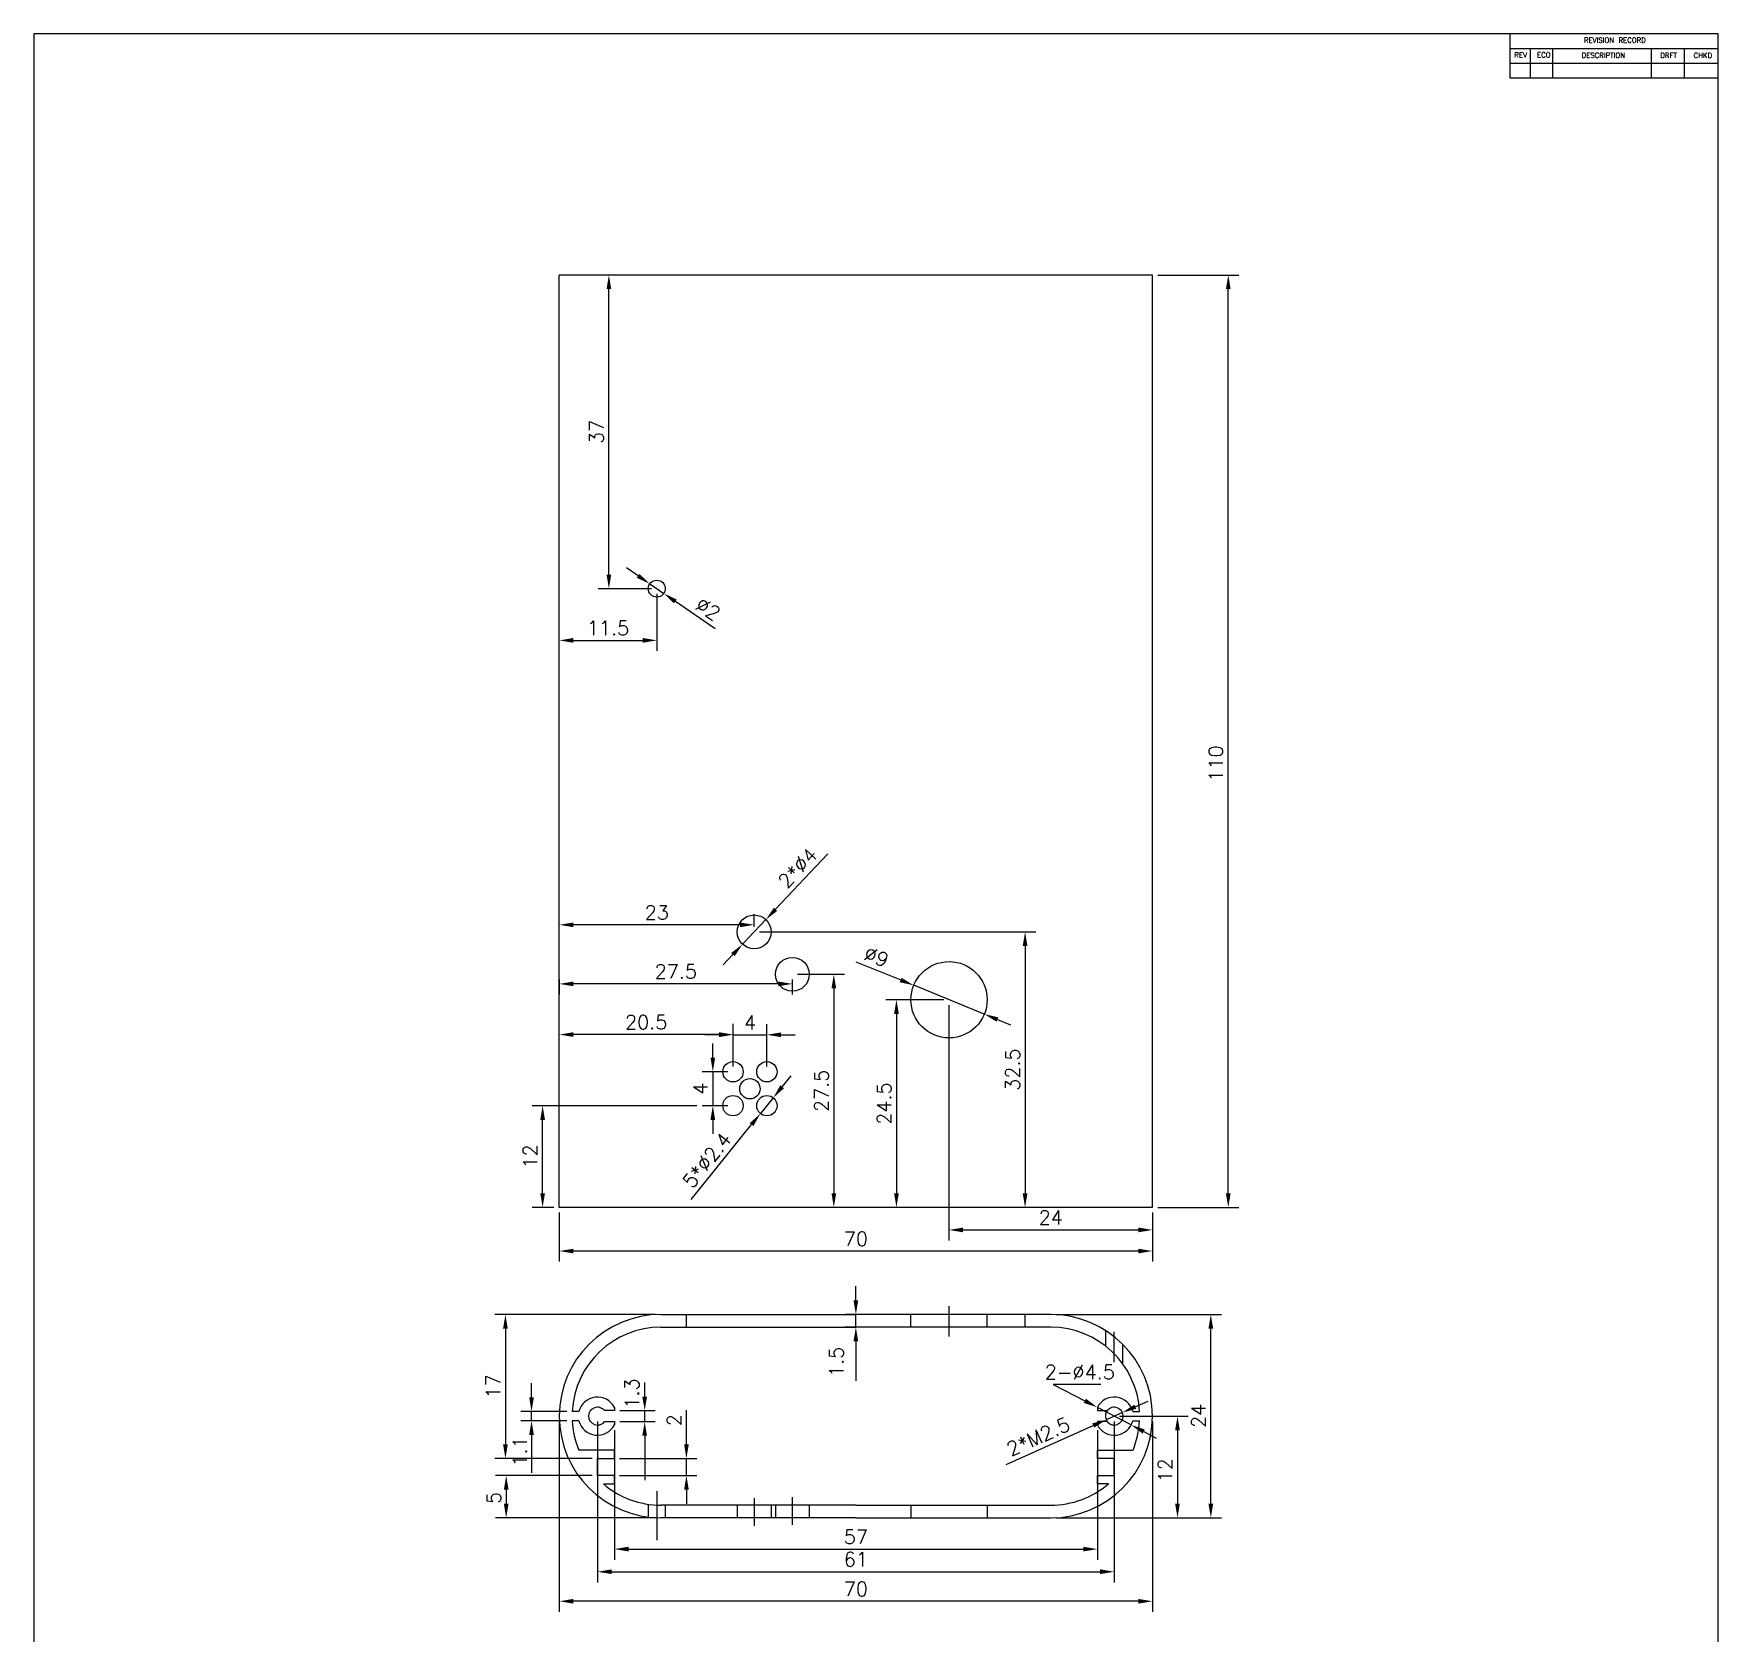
# Model space of a CAD drawing. Header units: millimetres. Extents: x 208 to 701, y 216 to 572.
# Drawn here: x 207.9 to 406.7, y 383.8 to 572.5 of the extents above; entities that cross this region are included whole.
import ezdxf

# ---------------------------------------------------------------- set-up
doc = ezdxf.new("R2010")
doc.units = ezdxf.units.MM
doc.linetypes.add('ACAD_ISO02W100', pattern=[15, 12, -3])
doc.linetypes.add('ACAD_ISO10W100', pattern=[18, 12, -3, 0, -3])
for name, color, linetype, lineweight in [('Callout', 3, 'Continuous', 0), ('CAXA0', 7, 'Continuous', 70), ('Contour line', 1, 'Continuous', 15), ('Dimensions Layer', 3, 'Continuous', 13), ('Draw', 7, 'Continuous', 35), ('标注', 3, 'Continuous', 0), ('绘图', 7, 'Continuous', 35)]:
    doc.layers.add(name, color=color, linetype=linetype, lineweight=lineweight)
doc.layers.add('Centerline', color=1, linetype='ACAD_ISO10W100')
doc.styles.add('ADESK2', font='romans')
doc.styles.get("Standard").update_dxf_attribs({"font": 'txt.shx'})
doc.dimstyles.new('ISO-25', dxfattribs={"dimtxt": 2.5, "dimasz": 2, "dimexe": 1.25, "dimexo": 0.625, "dimtad": 1, "dimdsep": 46, "dimtxsty": 'Standard', "dimcen": 2.5, "dimclrt": 256, "dimadec": 0, "dimazin": 0, "dimtfac": 1, "dimtmove": 0, "dimatfit": 3, "dimfxl": 0, "dimarcsym": 0})

# ---------------------------------------------------------------- blocks, each defined once
blk = doc.blocks.new('*D18')
at = {"layer": 'Callout', "color": 0, "lineweight": -2}
for p, q in [((336.08, 409.39), (344.17, 409.39)), ((342.92, 407.72), (342.92, 399.05)), ((328.58, 397.39), (344.17, 397.39))]:
    blk.add_line(p, q, dxfattribs=at)
at = {"layer": 'Callout', "color": 0, "lineweight": 25}
for points in [[(342.64, 407.72), (343.19, 407.72), (342.92, 409.39)], [(342.64, 399.05), (343.19, 399.05), (342.92, 397.39)]]:
    blk.add_solid(points, dxfattribs=at)
at = {"layer": 'Defpoints', "color": 0, "lineweight": 25}
for p in [(335.46, 409.39), (327.96, 397.39), (342.92, 397.39)]:
    blk.add_point(p, dxfattribs=at)
at = {"layer": 'Callout', "lineweight": 25, "insert": (341.46, 402.99), "char_height": 1.667, "attachment_point": 5, "rotation": 90}
blk.add_mtext('12', dxfattribs=at)
blk = doc.blocks.new('*D19')
at = {"layer": 'Callout', "color": 0, "lineweight": -2}
for p, q in [((269.96, 408.76), (269.96, 386.3)), ((339.96, 408.76), (339.96, 386.3)), ((338.29, 387.55), (271.63, 387.55))]:
    blk.add_line(p, q, dxfattribs=at)
at = {"layer": 'Callout', "color": 0, "lineweight": 25}
for points in [[(271.63, 387.82), (271.63, 387.27), (269.96, 387.55)], [(338.29, 387.82), (338.29, 387.27), (339.96, 387.55)]]:
    blk.add_solid(points, dxfattribs=at)
at = {"layer": 'Defpoints', "color": 0, "lineweight": 25}
for p in [(269.96, 409.39), (339.96, 409.39), (269.96, 387.55)]:
    blk.add_point(p, dxfattribs=at)
at = {"layer": 'Callout', "lineweight": 25, "insert": (304.96, 389), "char_height": 1.667, "attachment_point": 5}
blk.add_mtext('70', dxfattribs=at)
blk = doc.blocks.new('*D20')
at = {"layer": 'Callout', "color": 0, "lineweight": -2}
for p, q in [((274.46, 408.76), (274.46, 389.78)), ((335.46, 408.76), (335.46, 389.78)), ((276.13, 391.03), (333.79, 391.03))]:
    blk.add_line(p, q, dxfattribs=at)
at = {"layer": 'Callout', "color": 0, "lineweight": 25}
for points in [[(276.13, 391.31), (276.13, 390.76), (274.46, 391.03)], [(333.79, 391.31), (333.79, 390.76), (335.46, 391.03)]]:
    blk.add_solid(points, dxfattribs=at)
at = {"layer": 'Defpoints', "color": 0, "lineweight": 25}
for p in [(274.46, 409.39), (335.46, 409.39), (335.46, 391.03)]:
    blk.add_point(p, dxfattribs=at)
at = {"layer": 'Callout', "lineweight": 25, "insert": (304.96, 392.49), "char_height": 1.667, "attachment_point": 5}
blk.add_mtext('61', dxfattribs=at)
blk = doc.blocks.new('*D21')
at = {"layer": 'Callout', "color": 0, "lineweight": -2}
for p, q in [((276.46, 407.73), (276.46, 392.45)), ((333.46, 407.73), (333.46, 392.45)), ((278.13, 393.7), (331.79, 393.7))]:
    blk.add_line(p, q, dxfattribs=at)
at = {"layer": 'Callout', "color": 0, "lineweight": 25}
for points in [[(278.13, 393.98), (278.13, 393.42), (276.46, 393.7)], [(331.79, 393.98), (331.79, 393.42), (333.46, 393.7)]]:
    blk.add_solid(points, dxfattribs=at)
at = {"layer": 'Defpoints', "color": 0, "lineweight": 25}
for p in [(276.46, 408.36), (333.46, 408.36), (333.46, 393.7)]:
    blk.add_point(p, dxfattribs=at)
at = {"layer": 'Callout', "lineweight": 25, "insert": (304.96, 395.16), "char_height": 1.667, "attachment_point": 5}
blk.add_mtext('57', dxfattribs=at)
blk = doc.blocks.new('*D22')
at = {"layer": 'Callout', "color": 0, "lineweight": -2}
for p, q in [((328.58, 421.39), (348.1, 421.39)), ((346.85, 399.05), (346.85, 419.72)), ((329.21, 397.39), (348.1, 397.39))]:
    blk.add_line(p, q, dxfattribs=at)
at = {"layer": 'Callout', "color": 0, "lineweight": 25}
for points in [[(346.57, 419.72), (347.13, 419.72), (346.85, 421.39)], [(346.57, 399.05), (347.13, 399.05), (346.85, 397.39)]]:
    blk.add_solid(points, dxfattribs=at)
at = {"layer": 'Defpoints', "color": 0, "lineweight": 25}
for p in [(327.96, 421.39), (346.85, 421.39), (328.58, 397.39)]:
    blk.add_point(p, dxfattribs=at)
at = {"layer": 'Callout', "lineweight": 25, "insert": (345.39, 409.42), "char_height": 1.667, "attachment_point": 5, "rotation": 90}
blk.add_mtext('24', dxfattribs=at)
blk = doc.blocks.new('*D34')
at = {"layer": 'Callout', "color": 0, "lineweight": -2}
for p, q in [((284.96, 406.05), (284.96, 410.08)), ((277.08, 404.39), (286.21, 404.39)), ((284.96, 402.39), (284.96, 404.39)), ((277.08, 402.39), (286.21, 402.39)), ((284.96, 400.72), (284.96, 399.05))]:
    blk.add_line(p, q, dxfattribs=at)
at = {"layer": 'Callout', "color": 0, "lineweight": 25}
for points in [[(284.69, 406.05), (285.24, 406.05), (284.96, 404.39)], [(284.69, 400.72), (285.24, 400.72), (284.96, 402.39)]]:
    blk.add_solid(points, dxfattribs=at)
at = {"layer": 'Defpoints', "color": 0, "lineweight": 25}
for p in [(276.46, 404.39), (284.96, 404.39), (276.46, 402.39)]:
    blk.add_point(p, dxfattribs=at)
at = {"layer": 'Callout', "lineweight": 25, "insert": (283.51, 408.9), "char_height": 1.67, "attachment_point": 5, "rotation": 90}
blk.add_mtext('2', dxfattribs=at)
blk = doc.blocks.new('*D40')
at = {"layer": 'Callout', "color": 0, "lineweight": -2}
for p, q in [((273.83, 402.39), (262.44, 402.39)), ((263.69, 400.72), (263.69, 399.05)), ((281.33, 397.39), (262.44, 397.39))]:
    blk.add_line(p, q, dxfattribs=at)
at = {"layer": 'Callout', "color": 0, "lineweight": 25}
for points in [[(263.42, 400.72), (263.97, 400.72), (263.69, 402.39)], [(263.42, 399.05), (263.97, 399.05), (263.69, 397.39)]]:
    blk.add_solid(points, dxfattribs=at)
at = {"layer": 'Defpoints', "color": 0, "lineweight": 25}
for p in [(274.46, 402.39), (263.69, 397.39), (281.96, 397.39)]:
    blk.add_point(p, dxfattribs=at)
at = {"layer": 'Callout', "lineweight": 25, "insert": (262.24, 399.74), "char_height": 1.67, "attachment_point": 5, "rotation": 90}
blk.add_mtext('5', dxfattribs=at)
blk = doc.blocks.new('*D51')
at = {"layer": 'Callout', "color": 0, "lineweight": -2}
for p, q in [((281.33, 421.39), (262.35, 421.39)), ((263.6, 419.72), (263.6, 406.05)), ((273.83, 404.39), (262.35, 404.39))]:
    blk.add_line(p, q, dxfattribs=at)
at = {"layer": 'Callout', "color": 0, "lineweight": 25}
for points in [[(263.32, 419.72), (263.88, 419.72), (263.6, 421.39)], [(263.32, 406.05), (263.88, 406.05), (263.6, 404.39)]]:
    blk.add_solid(points, dxfattribs=at)
at = {"layer": 'Defpoints', "color": 0, "lineweight": 25}
for p in [(281.96, 421.39), (263.6, 404.39), (274.46, 404.39)]:
    blk.add_point(p, dxfattribs=at)
at = {"layer": 'Callout', "lineweight": 25, "insert": (262.14, 412.89), "char_height": 1.667, "attachment_point": 5, "rotation": 90}
blk.add_mtext('17', dxfattribs=at)
blk = doc.blocks.new('*D67')
at = {"layer": 'Callout', "color": 0, "lineweight": -2}
for p, q in [((340.58, 544.02), (350.16, 544.02)), ((348.91, 435.69), (348.91, 542.36)), ((340.58, 434.02), (350.16, 434.02))]:
    blk.add_line(p, q, dxfattribs=at)
at = {"layer": 'Callout', "color": 0, "lineweight": 25}
for points in [[(348.63, 542.36), (349.19, 542.36), (348.91, 544.02)], [(348.63, 435.69), (349.19, 435.69), (348.91, 434.02)]]:
    blk.add_solid(points, dxfattribs=at)
at = {"layer": 'Defpoints', "color": 0, "lineweight": 25}
for p in [(339.96, 544.02), (348.91, 544.02), (339.96, 434.02)]:
    blk.add_point(p, dxfattribs=at)
at = {"layer": 'Callout', "lineweight": 25, "insert": (347.45, 486.39), "char_height": 1.667, "attachment_point": 5, "rotation": 90}
blk.add_mtext('110', dxfattribs=at)
blk = doc.blocks.new('*D68')
at = {"layer": 'Callout', "color": 0, "lineweight": -2}
for p, q in [((269.96, 433.4), (269.96, 427.62)), ((339.96, 433.4), (339.96, 427.62)), ((338.29, 428.87), (271.63, 428.87))]:
    blk.add_line(p, q, dxfattribs=at)
at = {"layer": 'Callout', "color": 0, "lineweight": 25}
for points in [[(271.63, 429.14), (271.63, 428.59), (269.96, 428.87)], [(338.29, 429.14), (338.29, 428.59), (339.96, 428.87)]]:
    blk.add_solid(points, dxfattribs=at)
at = {"layer": 'Defpoints', "color": 0, "lineweight": 25}
for p in [(269.96, 434.02), (339.96, 434.02), (269.96, 428.87)]:
    blk.add_point(p, dxfattribs=at)
at = {"layer": 'Callout', "lineweight": 25, "insert": (304.96, 430.32), "char_height": 1.667, "attachment_point": 5}
blk.add_mtext('70', dxfattribs=at)
blk = doc.blocks.new('*D69')
at = {"layer": 'Callout', "color": 0, "lineweight": -2}
for p, q in [((304.97, 463), (310.25, 460.85)), ((320.12, 456.82), (311.79, 460.22)), ((321.66, 456.19), (323.21, 455.56))]:
    blk.add_line(p, q, dxfattribs=at)
at = {"layer": 'Callout', "color": 0, "lineweight": 25}
for points in [[(310.35, 461.11), (310.14, 460.59), (311.79, 460.22)], [(321.77, 456.44), (321.56, 455.93), (320.12, 456.82)]]:
    blk.add_solid(points, dxfattribs=at)
at = {"layer": 'Defpoints', "color": 0, "lineweight": 25}
for p in [(311.79, 460.22), (320.12, 456.82)]:
    blk.add_point(p, dxfattribs=at)
at = {"layer": 'Callout', "lineweight": 25, "insert": (307.39, 463.59), "char_height": 1.667, "attachment_point": 5, "rotation": 337.7794}
blk.add_mtext('∅9', dxfattribs=at)
blk = doc.blocks.new('*D70')
at = {"layer": 'Callout', "color": 0, "lineweight": -2}
for p, q in [((315.33, 458.52), (308.5, 458.52)), ((309.75, 456.85), (309.75, 435.69)), ((310.58, 434.02), (308.5, 434.02))]:
    blk.add_line(p, q, dxfattribs=at)
at = {"layer": 'Callout', "color": 0, "lineweight": 25}
for points in [[(309.47, 456.85), (310.03, 456.85), (309.75, 458.52)], [(309.47, 435.69), (310.03, 435.69), (309.75, 434.02)]]:
    blk.add_solid(points, dxfattribs=at)
at = {"layer": 'Defpoints', "color": 0, "lineweight": 25}
for p in [(315.95, 458.52), (309.75, 434.02), (311.21, 434.02)]:
    blk.add_point(p, dxfattribs=at)
at = {"layer": 'Callout', "lineweight": 25, "insert": (308.29, 446.27), "char_height": 1.667, "attachment_point": 5, "rotation": 90}
blk.add_mtext('24.5', dxfattribs=at)
blk = doc.blocks.new('*D71')
at = {"layer": 'Callout', "color": 0, "lineweight": -2}
for p, q in [((315.95, 457.89), (315.95, 430.11)), ((339.96, 432.77), (339.96, 430.11)), ((317.62, 431.36), (338.29, 431.36))]:
    blk.add_line(p, q, dxfattribs=at)
at = {"layer": 'Callout', "color": 0, "lineweight": 25}
for points in [[(317.62, 431.64), (317.62, 431.08), (315.95, 431.36)], [(338.29, 431.64), (338.29, 431.08), (339.96, 431.36)]]:
    blk.add_solid(points, dxfattribs=at)
at = {"layer": 'Defpoints', "color": 0, "lineweight": 25}
for p in [(315.95, 458.52), (339.96, 433.4), (339.96, 431.36)]:
    blk.add_point(p, dxfattribs=at)
at = {"layer": 'Callout', "lineweight": 25, "insert": (327.96, 432.82), "char_height": 1.667, "attachment_point": 5}
blk.add_mtext('24', dxfattribs=at)
blk = doc.blocks.new('*D72')
at = {"layer": 'Callout', "color": 0, "lineweight": -2}
for p, q in [((301.67, 475.75), (295.48, 469.19)), ((291.59, 465.06), (294.34, 467.97)), ((290.45, 463.85), (289.3, 462.64))]:
    blk.add_line(p, q, dxfattribs=at)
at = {"layer": 'Callout', "color": 0, "lineweight": 25}
for points in [[(295.28, 469.38), (295.68, 469), (294.34, 467.97)], [(290.25, 464.04), (290.65, 463.66), (291.59, 465.06)]]:
    blk.add_solid(points, dxfattribs=at)
at = {"layer": 'Defpoints', "color": 0, "lineweight": 25}
for p in [(294.34, 467.97), (291.59, 465.06)]:
    blk.add_point(p, dxfattribs=at)
at = {"layer": 'Callout', "lineweight": 25, "insert": (298.09, 474.08), "char_height": 1.667, "attachment_point": 5, "rotation": 46.6782}
blk.add_mtext('2*∅4', dxfattribs=at)
blk = doc.blocks.new('*D73')
at = {"layer": 'Callout', "color": 0, "lineweight": -2}
for p, q in [((293.59, 466.52), (326.18, 466.52)), ((324.93, 464.85), (324.93, 435.69)), ((324.3, 434.02), (323.68, 434.02))]:
    blk.add_line(p, q, dxfattribs=at)
at = {"layer": 'Callout', "color": 0, "lineweight": 25}
for points in [[(324.65, 464.85), (325.21, 464.85), (324.93, 466.52)], [(324.65, 435.69), (325.21, 435.69), (324.93, 434.02)]]:
    blk.add_solid(points, dxfattribs=at)
at = {"layer": 'Defpoints', "color": 0, "lineweight": 25}
for p in [(292.96, 466.52), (324.93, 434.02), (324.93, 434.02)]:
    blk.add_point(p, dxfattribs=at)
at = {"layer": 'Callout', "lineweight": 25, "insert": (323.47, 450.27), "char_height": 1.667, "attachment_point": 5, "rotation": 90}
blk.add_mtext('32.5', dxfattribs=at)
blk = doc.blocks.new('*D74')
at = {"layer": 'Callout', "color": 0, "lineweight": -2}
for p, q in [((298.09, 461.52), (303.61, 461.52)), ((302.36, 459.85), (302.36, 435.69)), ((305.58, 434.02), (301.11, 434.02))]:
    blk.add_line(p, q, dxfattribs=at)
at = {"layer": 'Callout', "color": 0, "lineweight": 25}
for points in [[(302.08, 459.85), (302.64, 459.85), (302.36, 461.52)], [(302.08, 435.69), (302.64, 435.69), (302.36, 434.02)]]:
    blk.add_solid(points, dxfattribs=at)
at = {"layer": 'Defpoints', "color": 0, "lineweight": 25}
for p in [(297.46, 461.52), (302.36, 434.02), (306.21, 434.02)]:
    blk.add_point(p, dxfattribs=at)
at = {"layer": 'Callout', "lineweight": 25, "insert": (300.9, 447.77), "char_height": 1.667, "attachment_point": 5, "rotation": 90}
blk.add_mtext('27.5', dxfattribs=at)
blk = doc.blocks.new('*D75')
at = {"layer": 'Callout', "color": 0, "lineweight": -2}
for p, q in [((279.26, 508.53), (277.89, 509.47)), ((280.64, 507.59), (282.29, 506.46)), ((288.36, 502.3), (283.66, 505.51))]:
    blk.add_line(p, q, dxfattribs=at)
at = {"layer": 'Callout', "color": 0, "lineweight": 25}
for points in [[(279.42, 508.76), (279.1, 508.3), (280.64, 507.59)], [(283.82, 505.74), (283.5, 505.29), (282.29, 506.46)]]:
    blk.add_solid(points, dxfattribs=at)
at = {"layer": 'Defpoints', "color": 0, "lineweight": 25}
for p in [(280.64, 507.59), (282.29, 506.46)]:
    blk.add_point(p, dxfattribs=at)
at = {"layer": 'Callout', "lineweight": 25, "insert": (287.52, 504.64), "char_height": 1.667, "attachment_point": 5, "rotation": 325.5635}
blk.add_mtext('∅2', dxfattribs=at)
blk = doc.blocks.new('*D76')
at = {"layer": 'Callout', "color": 0, "lineweight": -2}
for p, q in [((275.19, 544.02), (274.56, 544.02)), ((275.81, 508.69), (275.81, 542.36)), ((280.84, 507.02), (274.56, 507.02))]:
    blk.add_line(p, q, dxfattribs=at)
at = {"layer": 'Callout', "color": 0, "lineweight": 25}
for points in [[(275.53, 542.36), (276.09, 542.36), (275.81, 544.02)], [(275.53, 508.69), (276.09, 508.69), (275.81, 507.02)]]:
    blk.add_solid(points, dxfattribs=at)
at = {"layer": 'Defpoints', "color": 0, "lineweight": 25}
for p in [(275.81, 544.02), (275.81, 544.02), (281.46, 507.02)]:
    blk.add_point(p, dxfattribs=at)
at = {"layer": 'Callout', "lineweight": 25, "insert": (274.35, 525.52), "char_height": 1.667, "attachment_point": 5, "rotation": 90}
blk.add_mtext('37', dxfattribs=at)
blk = doc.blocks.new('*D79')
at = {"layer": 'Callout', "color": 0, "lineweight": -2}
for p, q in [((296.26, 448.25), (297.31, 449.55)), ((295.21, 446.95), (293.7, 445.09)), ((285.52, 434.95), (292.66, 443.79))]:
    blk.add_line(p, q, dxfattribs=at)
at = {"layer": 'Callout', "color": 0, "lineweight": 25}
for points in [[(296.04, 448.43), (296.48, 448.08), (295.21, 446.95)], [(292.44, 443.96), (292.87, 443.62), (293.7, 445.09)]]:
    blk.add_solid(points, dxfattribs=at)
at = {"layer": 'Defpoints', "color": 0, "lineweight": 25}
for p in [(295.21, 446.95), (293.7, 445.09)]:
    blk.add_point(p, dxfattribs=at)
at = {"layer": 'Callout', "lineweight": 25, "insert": (287.39, 439.59), "char_height": 1.667, "attachment_point": 5, "rotation": 51.0734}
blk.add_mtext('5*∅2.4', dxfattribs=at)
blk = doc.blocks.new('*D86')
at = {"layer": 'Defpoints', "color": 0, "lineweight": 25}
for p in [(269.96, 467.36), (269.96, 467.11), (292.96, 466.52)]:
    blk.add_point(p, dxfattribs=at)
at = {"layer": 'Dimensions Layer', "color": 0, "lineweight": -2}
for p, q in [((269.96, 467.74), (269.96, 468.61)), ((291.3, 467.36), (271.63, 467.36)), ((292.96, 467.14), (292.96, 468.61))]:
    blk.add_line(p, q, dxfattribs=at)
at = {"layer": 'Dimensions Layer', "color": 0, "lineweight": 25}
for points in [[(271.63, 467.63), (271.63, 467.08), (269.96, 467.36)], [(291.3, 467.63), (291.3, 467.08), (292.96, 467.36)]]:
    blk.add_solid(points, dxfattribs=at)
at = {"layer": 'Dimensions Layer', "lineweight": 25, "insert": (281.46, 468.81), "char_height": 1.667, "attachment_point": 5}
blk.add_mtext('23', dxfattribs=at)
blk = doc.blocks.new('*D87')
at = {"layer": 'Defpoints', "color": 0, "lineweight": 25}
for p in [(269.96, 461.52), (297.46, 461.52), (269.96, 460.39)]:
    blk.add_point(p, dxfattribs=at)
at = {"layer": 'Dimensions Layer', "color": 0, "lineweight": -2}
for p, q in [((269.96, 460.9), (269.96, 459.14)), ((295.79, 460.39), (271.63, 460.39)), ((297.46, 460.9), (297.46, 459.14))]:
    blk.add_line(p, q, dxfattribs=at)
at = {"layer": 'Dimensions Layer', "color": 0, "lineweight": 25}
for points in [[(271.63, 460.67), (271.63, 460.11), (269.96, 460.39)], [(295.79, 460.67), (295.79, 460.11), (297.46, 460.39)]]:
    blk.add_solid(points, dxfattribs=at)
at = {"layer": 'Dimensions Layer', "lineweight": 25, "insert": (283.71, 461.85), "char_height": 1.667, "attachment_point": 5}
blk.add_mtext('27.5', dxfattribs=at)
blk = doc.blocks.new('*D88')
at = {"layer": 'Defpoints', "color": 0, "lineweight": 25}
for p in [(294.46, 454.39), (290.46, 450.02), (294.46, 450.02)]:
    blk.add_point(p, dxfattribs=at)
at = {"layer": 'Dimensions Layer', "color": 0, "lineweight": -2}
for p, q in [((290.46, 450.65), (290.46, 455.64)), ((294.46, 450.65), (294.46, 455.64)), ((288.79, 454.39), (287.13, 454.39)), ((290.46, 454.39), (294.46, 454.39)), ((296.13, 454.39), (297.79, 454.39))]:
    blk.add_line(p, q, dxfattribs=at)
at = {"layer": 'Dimensions Layer', "color": 0, "lineweight": 25}
for points in [[(288.79, 454.66), (288.79, 454.11), (290.46, 454.39)], [(296.13, 454.66), (296.13, 454.11), (294.46, 454.39)]]:
    blk.add_solid(points, dxfattribs=at)
at = {"layer": 'Dimensions Layer', "lineweight": 25, "insert": (292.46, 455.84), "char_height": 1.67, "attachment_point": 5}
blk.add_mtext('4', dxfattribs=at)
blk = doc.blocks.new('*D89')
at = {"layer": 'Defpoints', "color": 0, "lineweight": 25}
for p in [(290.46, 450.02), (288.08, 446.02), (290.46, 446.02)]:
    blk.add_point(p, dxfattribs=at)
at = {"layer": 'Dimensions Layer', "color": 0, "lineweight": -2}
for p, q in [((288.08, 451.69), (288.08, 453.35)), ((289.83, 450.02), (286.83, 450.02)), ((288.08, 450.02), (288.08, 446.02)), ((289.83, 446.02), (286.83, 446.02)), ((288.08, 444.35), (288.08, 442.69))]:
    blk.add_line(p, q, dxfattribs=at)
at = {"layer": 'Dimensions Layer', "color": 0, "lineweight": 25}
for points in [[(287.8, 451.69), (288.35, 451.69), (288.08, 450.02)], [(287.8, 444.35), (288.35, 444.35), (288.08, 446.02)]]:
    blk.add_solid(points, dxfattribs=at)
at = {"layer": 'Dimensions Layer', "lineweight": 25, "insert": (286.62, 448.02), "char_height": 1.67, "attachment_point": 5, "rotation": 90}
blk.add_mtext('4', dxfattribs=at)
blk = doc.blocks.new('*D90')
at = {"layer": 'Defpoints', "color": 0, "lineweight": 25}
for p in [(267.99, 446.02), (286.83, 446.02), (269.96, 434.02)]:
    blk.add_point(p, dxfattribs=at)
at = {"layer": 'Dimensions Layer', "color": 0, "lineweight": -2}
for p, q in [((286.2, 446.02), (266.74, 446.02)), ((267.99, 435.69), (267.99, 444.35)), ((269.33, 434.02), (266.74, 434.02))]:
    blk.add_line(p, q, dxfattribs=at)
at = {"layer": 'Dimensions Layer', "color": 0, "lineweight": 25}
for points in [[(267.71, 444.35), (268.27, 444.35), (267.99, 446.02)], [(267.71, 435.69), (268.27, 435.69), (267.99, 434.02)]]:
    blk.add_solid(points, dxfattribs=at)
at = {"layer": 'Dimensions Layer', "lineweight": 25, "insert": (266.53, 440.02), "char_height": 1.667, "attachment_point": 5, "rotation": 90}
blk.add_mtext('12', dxfattribs=at)
blk = doc.blocks.new('*D91')
at = {"layer": 'Defpoints', "color": 0, "lineweight": 25}
for p in [(281.46, 507.02), (269.96, 500.92), (281.46, 500.92)]:
    blk.add_point(p, dxfattribs=at)
at = {"layer": 'Dimensions Layer', "color": 0, "lineweight": -2}
for p, q in [((281.46, 506.4), (281.46, 499.67)), ((269.96, 501.54), (269.96, 502.17)), ((271.63, 500.92), (279.79, 500.92))]:
    blk.add_line(p, q, dxfattribs=at)
at = {"layer": 'Dimensions Layer', "color": 0, "lineweight": 25}
for points in [[(271.63, 501.2), (271.63, 500.64), (269.96, 500.92)], [(279.79, 501.2), (279.79, 500.64), (281.46, 500.92)]]:
    blk.add_solid(points, dxfattribs=at)
at = {"layer": 'Dimensions Layer', "lineweight": 25, "insert": (275.71, 502.38), "char_height": 1.667, "attachment_point": 5}
blk.add_mtext('11.5', dxfattribs=at)
blk = doc.blocks.new('*D101')
at = {"layer": 'Defpoints', "color": 0, "lineweight": 25}
for p in [(269.96, 454.41), (269.96, 454.39), (290.46, 454.39)]:
    blk.add_point(p, dxfattribs=at)
at = {"layer": 'Dimensions Layer', "color": 0, "lineweight": -2}
for p, q in [((269.96, 455.01), (269.96, 455.66)), ((290.46, 455.01), (290.46, 455.66)), ((288.79, 454.41), (271.63, 454.41))]:
    blk.add_line(p, q, dxfattribs=at)
at = {"layer": 'Dimensions Layer', "color": 0, "lineweight": 25}
for points in [[(271.63, 454.69), (271.63, 454.13), (269.96, 454.41)], [(288.79, 454.69), (288.79, 454.13), (290.46, 454.41)]]:
    blk.add_solid(points, dxfattribs=at)
at = {"layer": 'Dimensions Layer', "lineweight": 25, "insert": (280.21, 455.87), "char_height": 1.667, "attachment_point": 5}
blk.add_mtext('20.5', dxfattribs=at)
blk = doc.blocks.new('*D117')
at = {"layer": 'Defpoints', "color": 0, "lineweight": 25}
for p in [(336.42, 409.82), (334.5, 408.96)]:
    blk.add_point(p, dxfattribs=at)
at = {"layer": '标注', "color": 0, "lineweight": -2}
for p, q in [((336.42, 409.82), (334.5, 408.96)), ((337.94, 410.49), (339.46, 411.17)), ((322.7, 403.7), (332.98, 408.28))]:
    blk.add_line(p, q, dxfattribs=at)
blk.add_arc((335.46, 409.39), 1.05, 135.8286, 218.2466, dxfattribs=at)
at = {"layer": '标注', "color": 0, "lineweight": 25}
for points in [[(337.83, 410.75), (338.05, 410.24), (336.42, 409.82)], [(332.86, 408.54), (333.09, 408.03), (334.5, 408.96)]]:
    blk.add_solid(points, dxfattribs=at)
at = {"layer": '标注', "lineweight": 25, "insert": (326.49, 406.98), "char_height": 1.667, "attachment_point": 5, "rotation": 24.0379}
blk.add_mtext('2*M2.5', dxfattribs=at)

msp = doc.modelspace()

# ---------------------------------------------------------------- linework, layer by layer
at = {"layer": 'Callout', "color": 0, "lineweight": 25}
for p, q in [((269.959, 434.023), (269.959, 544.023)), ((339.959, 544.023), (269.959, 544.023)), ((339.959, 434.023), (339.959, 544.023)), ((339.959, 434.023), (269.959, 434.023))]:
    msp.add_line(p, q, dxfattribs=at)
at = {"layer": 'Callout', "lineweight": 25}
for p, q in [((304.959, 423.055), (304.959, 424.722)), ((304.959, 419.888), (304.959, 421.388)), ((304.959, 418.221), (304.959, 413.542)), ((280.037, 411.705), (280.037, 413.372)), ((333.883, 413.14), (328.258, 413.14)), ((328.258, 413.14), (331.985, 411.198)), ((270.848, 409.938), (265.432, 409.938)), ((277.084, 410.038), (281.287, 410.038)), ((280.037, 408.738), (280.037, 410.038)), ((337.454, 408.348), (333.463, 410.428)), ((270.848, 408.838), (265.432, 408.838)), ((277.084, 408.738), (281.287, 408.738)), ((338.932, 407.578), (340.41, 406.808)), ((280.037, 407.071), (280.037, 401.84))]:
    msp.add_line(p, q, dxfattribs=at)
for points in [[(304.681, 423.055), (305.236, 423.055), (304.959, 421.388)], [(304.681, 418.221), (305.236, 418.221), (304.959, 419.888)], [(266.404, 411.605), (266.96, 411.605), (266.682, 409.938)], [(279.759, 411.705), (280.315, 411.705), (280.037, 410.038)], [(266.404, 407.171), (266.96, 407.171), (266.682, 408.838)], [(279.759, 407.071), (280.315, 407.071), (280.037, 408.738)], [(339.061, 407.825), (338.804, 407.332), (337.454, 408.348)]]:
    msp.add_solid(points, dxfattribs=at)
at = {"layer": 'CAXA0', "lineweight": 25}
for p, q in [((276.459, 410.419), (276.459, 410.038)), ((333.459, 410.419), (333.459, 410.038)), ((276.459, 408.738), (276.459, 408.357)), ((333.459, 408.738), (333.459, 408.357))]:
    msp.add_line(p, q, dxfattribs=at)
at = {"layer": 'Centerline', "lineweight": 25}
for p, q in [((315.963, 418.777), (315.963, 422.384)), ((335.463, 415.749), (335.463, 419.349)), ((292.963, 399.702), (292.963, 396.432)), ((297.461, 399.825), (297.461, 396.573))]:
    msp.add_line(p, q, dxfattribs=at)
at = {"layer": 'Centerline', "color": 6, "lineweight": 25}
for p, q in [((284.963, 419.888), (284.963, 421.388)), ((311.463, 419.888), (311.463, 421.388)), ((320.463, 419.888), (320.463, 421.388)), ((324.958, 419.888), (324.958, 421.388)), ((334.456, 417.637), (334.456, 419.477)), ((336.456, 415.557), (336.456, 417.862)), ((290.963, 398.888), (290.963, 397.388)), ((294.963, 398.888), (294.963, 397.388)), ((295.461, 398.888), (295.461, 397.388)), ((299.461, 398.888), (299.461, 397.388)), ((311.454, 398.888), (311.454, 397.388)), ((320.454, 398.888), (320.454, 397.388))]:
    msp.add_line(p, q, dxfattribs=at)
at = {"layer": 'Centerline', "linetype": 'ACAD_ISO02W100', "lineweight": 25}
msp.add_line((281.461, 400.549), (281.461, 394.757), dxfattribs=at)
at = {"layer": 'Centerline', "color": 6, "linetype": 'ACAD_ISO02W100', "lineweight": 25}
for p, q in [((280.461, 398.995), (280.461, 397.482)), ((282.461, 398.888), (282.461, 397.388))]:
    msp.add_line(p, q, dxfattribs=at)
at = {"layer": 'Contour line', "lineweight": 25}
for centre, radius in [((281.461, 507.023), 1), ((292.963, 466.519), 2), ((297.461, 461.522), 2), ((315.954, 458.518), 4.5), ((290.459, 450.02), 1.2), ((294.459, 450.02), 1.2), ((292.456, 448.02), 1.2), ((290.459, 446.02), 1.2), ((294.459, 446.02), 1.2)]:
    msp.add_circle(centre, radius, dxfattribs=at)
at = {"layer": 'Draw', "lineweight": 25}
for p, q in [((406.745, 572.5), (207.927, 572.5)), ((207.927, 572.5), (207.927, 216.222)), ((406.745, 216.222), (406.745, 572.5)), ((281.959, 421.388), (304.959, 421.388)), ((281.959, 419.888), (304.959, 419.888)), ((327.334, 421.388), (303.709, 421.388)), ((327.334, 419.888), (303.709, 419.888)), ((327.959, 421.388), (304.959, 421.388)), ((327.959, 419.888), (304.959, 419.888)), ((272.277, 409.938), (271.473, 409.938)), ((276.459, 410.038), (275.283, 410.038)), ((333.459, 410.038), (334.634, 410.038)), ((337.64, 409.938), (338.444, 409.938)), ((272.277, 408.838), (271.473, 408.838)), ((275.283, 408.738), (276.459, 408.738)), ((334.634, 408.738), (333.459, 408.738)), ((337.64, 408.838), (338.444, 408.838)), ((276.459, 405.388), (272.25, 405.388)), ((274.459, 402.388), (274.459, 404.388)), ((274.459, 404.388), (276.459, 404.388)), ((276.459, 404.388), (276.459, 405.388)), ((333.459, 404.388), (333.459, 405.388)), ((333.459, 405.388), (337.667, 405.388)), ((335.459, 404.388), (333.459, 404.388)), ((335.459, 402.388), (335.459, 404.388)), ((276.459, 402.388), (274.459, 402.388)), ((276.459, 401.388), (276.459, 402.388)), ((333.459, 401.388), (333.459, 402.388)), ((333.459, 402.388), (335.459, 402.388)), ((275.158, 401.388), (276.459, 401.388)), ((334.759, 401.388), (333.459, 401.388)), ((304.959, 398.888), (281.959, 398.888)), ((304.959, 398.888), (327.959, 398.888)), ((304.959, 397.388), (281.959, 397.388)), ((304.959, 397.388), (327.959, 397.388))]:
    msp.add_line(p, q, dxfattribs=at)
at = {"layer": 'Draw', "color": 3, "lineweight": 25}
for p, q in [((266.682, 411.605), (266.682, 413.272)), ((266.682, 408.838), (266.682, 409.938)), ((266.682, 407.171), (266.682, 402.717))]:
    msp.add_line(p, q, dxfattribs=at)
at = {"layer": 'Draw', "lineweight": 25}
for centre, radius, start, end in [((281.959, 409.388), 12, 90, 270), ((281.959, 409.388), 10.5, 90, 176.99742), ((327.959, 409.388), 12, 270, 90), ((327.959, 409.388), 10.5, 3.00258, 90), ((274.459, 409.388), 2.25, 27.26604, 165.851), ((335.459, 409.388), 2.25, 14.149, 152.73396), ((274.459, 409.388), 1.05, 38.24662, 321.75338), ((335.459, 409.388), 1.05, 218.24662, 141.75338), ((281.959, 409.388), 10.5, 183.00258, 202.39269), ((274.459, 409.388), 2.25, 194.149, 332.73396), ((335.459, 409.388), 2.25, 207.26604, 345.851), ((327.959, 409.388), 10.5, 337.60731, 356.99742), ((281.959, 409.388), 10.5, 229.63241, 270), ((327.959, 409.388), 10.5, 270, 310.36759)]:
    msp.add_arc(centre, radius, start, end, dxfattribs=at)
at = {"layer": 'Draw', "color": 3, "lineweight": 25}
msp.add_solid([(332.114, 411.444), (331.857, 410.952), (333.463, 410.428)], dxfattribs=at)
at = {"layer": '绘图', "lineweight": 25}
for p, q in [((382.122, 572.5), (382.122, 567.297)), ((382.122, 570.766), (406.745, 570.766)), ((384.593, 567.297), (384.593, 570.766)), ((387.229, 567.297), (387.229, 570.766)), ((398.851, 567.297), (398.851, 570.766)), ((402.746, 567.297), (402.746, 570.766)), ((382.122, 569.031), (406.745, 569.031)), ((382.122, 567.297), (406.745, 567.297))]:
    msp.add_line(p, q, dxfattribs=at)

# ---------------------------------------------------------------- texts
at = {"layer": 'Callout', "lineweight": 25, "char_height": 1.6667, "attachment_point": 5, "rotation": 90}
for s, insert in [('1.5', (302.66, 415.786)), ('1.3', (278.532, 412.054)), ('1.1', (265.302, 405.223))]:
    msp.add_mtext(s, dxfattribs=dict(at, insert=insert))
at = {"layer": 'Callout', "lineweight": 25, "insert": (331.383, 414.598), "char_height": 1.6667, "attachment_point": 5}
msp.add_mtext('2-∅4.5', dxfattribs=at)
at = {"layer": '绘图', "lineweight": 25}
for s, height, p in [('REVISION RECORD', 0.59949, (390.89, 571.439)), ('ECO', 0.5995, (385.353, 569.704)), ('DRFT', 0.5995, (399.904, 569.649)), ('CHKD', 0.5995, (403.832, 569.64))]:
    msp.add_text(s, height=height, dxfattribs=at).set_placement(p)
at = {"layer": '绘图', "lineweight": 25, "style": 'ADESK2'}
for s, height, p in [('REV', 0.5995, (382.677, 569.693)), ('DESCRIPTION', 0.59949, (390.612, 569.658))]:
    msp.add_text(s, height=height, dxfattribs=at).set_placement(p)

# ---------------------------------------------------------------- dimensions: what is measured, and where the dimension line sits
at = {"layer": 'Callout', "lineweight": 25}
for base, p1, p2, angle, picture, middle in [((275.81, 544.023), (281.461, 507.023), (275.81, 544.023), 270, '*D76', (275.81, 525.523)), ((348.913, 544.023), (339.959, 434.023), (339.959, 544.023), 270, '*D67', (348.913, 486.389)), ((324.929, 434.023), (292.963, 466.519), (324.929, 434.023), 270, '*D73', (324.929, 450.271)), ((302.358, 434.023), (297.461, 461.522), (306.206, 434.023), 270, '*D74', (302.358, 447.772)), ((309.7507, 434.0227), (315.9543, 458.5181), (311.2085, 434.0227), 270, '*D70', (309.7507, 446.2704)), ((339.9587, 431.3589), (315.9543, 458.5181), (339.9587, 433.3977), 180, '*D71', (327.9565, 431.3589)), ((269.959, 428.866), (339.959, 434.023), (269.959, 434.023), 180, '*D68', (304.959, 428.866)), ((346.852, 421.388), (328.584, 397.388), (327.959, 421.388), 90, '*D22', (346.852, 409.419)), ((342.916, 397.388), (335.459, 409.388), (327.959, 397.388), 90, '*D18', (342.916, 402.988)), ((263.693, 397.388), (274.459, 402.388), (281.959, 397.388), 270, '*D40', (263.693, 399.743))]:
    dim = msp.add_linear_dim(base=base, p1=p1, p2=p2, angle=angle, dimstyle='ISO-25', override={"dimtxt": 1.6667, "dimasz": 1.6667, "dimgap": 0.6245}, dxfattribs=at)
    dim.commit()
    dim.dimension.update_dxf_attribs({"geometry": picture, "text_midpoint": middle, "dimtype": 160})
for p1, p2, picture, middle in [((280.637, 507.588), (282.286, 506.457), '*D75', (287.52, 504.636)), ((320.12, 456.816), (311.789, 460.22), '*D69', (307.39, 463.592))]:
    dim = msp.add_diameter_dim_2p(p1=p1, p2=p2, dimstyle='ISO-25', override={"dimtxt": 1.6667, "dimasz": 1.6667, "dimgap": 0.6245}, dxfattribs=at)
    dim.commit()
    dim.dimension.update_dxf_attribs({"geometry": picture, "text_midpoint": middle})
dim = msp.add_diameter_dim_2p(p1=(291.591, 465.064), p2=(294.335, 467.974), text='2*<>', dimstyle='ISO-25', override={"dimtxt": 1.6667, "dimasz": 1.6667, "dimgap": 0.6245}, dxfattribs=at)
dim.commit()
dim.dimension.update_dxf_attribs({"geometry": '*D72', "text_midpoint": (298.086, 474.077)})
dim = msp.add_diameter_dim_2p(p1=(295.213, 446.954), p2=(293.705, 445.087), text='5*<>', dimstyle='ISO-25', override={"dimtxt": 1.6667, "dimasz": 1.6667, "dimgap": 0.6245}, dxfattribs=at)
dim.commit()
dim.dimension.update_dxf_attribs({"geometry": '*D79', "text_midpoint": (288.529, 438.678), "dimtype": 163})
for base, p1, p2, angle, picture, middle in [((263.599, 404.388), (281.959, 421.388), (274.459, 404.388), 90, '*D51', (262.141, 412.888)), ((284.964, 404.388), (276.459, 402.388), (276.459, 404.388), 270, '*D34', (283.506, 408.902))]:
    dim = msp.add_linear_dim(base=base, p1=p1, p2=p2, angle=angle, dimstyle='ISO-25', override={"dimtxt": 1.6667, "dimasz": 1.6667, "dimgap": 0.6245}, dxfattribs=at)
    dim.commit()
    dim.dimension.update_dxf_attribs({"geometry": picture, "text_midpoint": middle})
for base, p1, p2, picture, middle in [((269.959, 387.546), (339.959, 409.388), (269.959, 409.388), '*D19', (304.959, 389.003)), ((335.459, 391.033), (274.459, 409.388), (335.459, 409.388), '*D20', (304.959, 392.491)), ((333.459, 393.7), (276.459, 408.357), (333.459, 408.357), '*D21', (304.959, 395.157))]:
    dim = msp.add_linear_dim(base=base, p1=p1, p2=p2, dimstyle='ISO-25', override={"dimtxt": 1.6667, "dimasz": 1.6667, "dimgap": 0.6245}, dxfattribs=at)
    dim.commit()
    dim.dimension.update_dxf_attribs({"geometry": picture, "text_midpoint": middle})
at = {"layer": 'Dimensions Layer', "lineweight": 25}
for base, p1, p2, picture, middle in [((281.461, 500.92), (269.959, 500.92), (281.461, 507.023), '*D91', (275.71, 502.377)), ((269.959, 467.357), (292.963, 466.519), (269.959, 467.113), '*D86', (281.461, 468.815)), ((269.959, 460.392), (297.461, 461.522), (269.959, 461.522), '*D87', (283.71, 461.85)), ((269.959, 454.408), (290.459, 454.387), (269.959, 454.387), '*D101', (280.209, 455.866)), ((294.459, 454.387), (290.459, 450.02), (294.459, 450.02), '*D88', (292.459, 455.845))]:
    dim = msp.add_linear_dim(base=base, p1=p1, p2=p2, dimstyle='ISO-25', override={"dimtxt": 1.6667, "dimasz": 1.6667, "dimgap": 0.6245}, dxfattribs=at)
    dim.commit()
    dim.dimension.update_dxf_attribs({"geometry": picture, "text_midpoint": middle})
for base, p1, p2, picture, middle in [((288.076, 446.02), (290.459, 450.02), (290.459, 446.02), '*D89', (288.076, 448.02)), ((267.988, 446.02), (269.959, 434.023), (286.826, 446.02), '*D90', (267.988, 440.022))]:
    dim = msp.add_linear_dim(base=base, p1=p1, p2=p2, angle=90, dimstyle='ISO-25', override={"dimtxt": 1.6667, "dimasz": 1.6667, "dimgap": 0.6245}, dxfattribs=at)
    dim.commit()
    dim.dimension.update_dxf_attribs({"geometry": picture, "text_midpoint": middle, "dimtype": 160})
at = {"layer": '标注', "lineweight": 25}
dim = msp.add_diameter_dim_2p(p1=(336.418, 409.816), p2=(334.5, 408.96), text='2*M2.5', dimstyle='ISO-25', override={"dimtxt": 1.6667, "dimasz": 1.6667, "dimgap": 0.6245}, dxfattribs=at)
dim.commit()
dim.dimension.update_dxf_attribs({"geometry": '*D117', "text_midpoint": (326.486, 406.982)})

doc.saveas('drawing.dxf')
